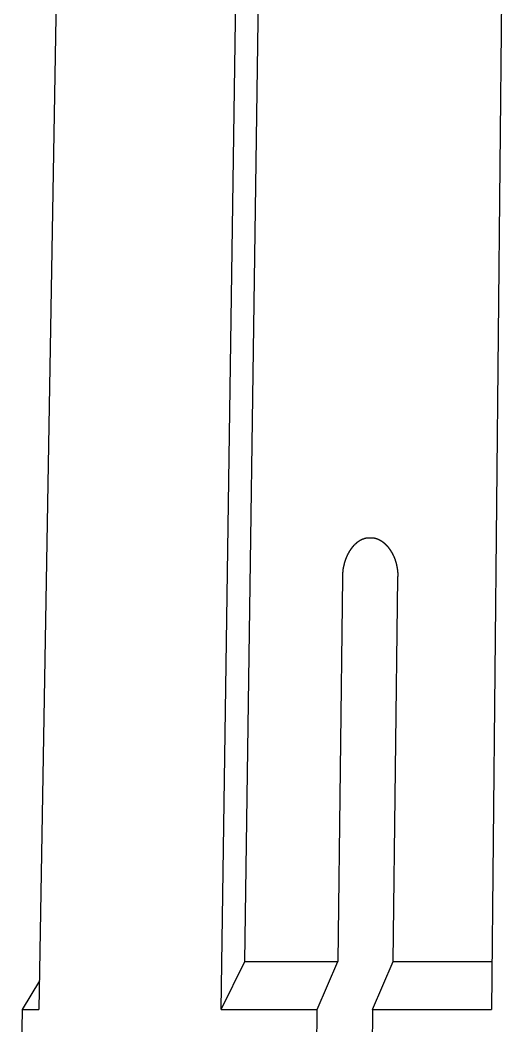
# Model space of a CAD drawing. Extents: x 257 to 467, y 148 to 350.
# Drawn here: x 421.96 to 428.24, y 236.65 to 249.5 of the extents above; entities that cross this region are included whole.
import ezdxf

# ---------------------------------------------------------------- set-up
doc = ezdxf.new("R2010")
doc.units = 0
doc.layers.get('0').update_dxf_attribs({"linetype": 'CONTINUOUS'})

msp = doc.modelspace()

# ---------------------------------------------------------------- linework, layer by layer
at = {"color": 7, "linetype": 'CONTINUOUS'}
for p, q in [((424.827, 237.47), (425.226, 265.377)), ((422.642, 262.865), (422.195, 236.855)), ((424.525, 236.855), (424.897, 262.865)), ((428.239, 262.865), (427.979, 236.855)), ((426.076, 242.377), (426.015, 237.47)), ((426.722, 237.47), (426.783, 242.377)), ((424.525, 236.855), (424.827, 237.47)), ((424.827, 237.47), (426.015, 237.47)), ((425.753, 236.855), (426.015, 237.47)), ((426.46, 236.855), (426.722, 237.47)), ((426.722, 237.47), (427.985, 237.47)), ((422.201, 237.221), (421.981, 236.855)), ((421.981, 236.855), (421.955, 235.386)), ((421.981, 236.855), (422.195, 236.855)), ((424.525, 236.855), (425.753, 236.855)), ((425.735, 235.386), (425.753, 236.855)), ((426.46, 236.855), (426.442, 235.386)), ((426.46, 236.855), (427.979, 236.855))]:
    msp.add_line(p, q, dxfattribs=at)
at = {"color": 7}
for points in [[(426.429, 242.877, 0), (426.428, 242.877, 0), (426.427, 242.877, 0), (426.427, 242.877, 0), (426.426, 242.877, 0), (426.425, 242.878, 0), (426.425, 242.878, 0), (426.424, 242.878, 0), (426.423, 242.878, 0), (426.423, 242.878, 0), (426.422, 242.878, 0), (426.421, 242.878, 0), (426.421, 242.878, 0), (426.42, 242.878, 0), (426.419, 242.878, 0), (426.419, 242.878, 0), (426.418, 242.878, 0), (426.417, 242.878, 0), (426.416, 242.878, 0), (426.416, 242.878, 0), (426.415, 242.878, 0), (426.414, 242.878, 0), (426.414, 242.878, 0), (426.413, 242.878, 0), (426.412, 242.878, 0), (426.412, 242.878, 0), (426.411, 242.878, 0), (426.41, 242.878, 0), (426.41, 242.879, 0), (426.409, 242.879, 0), (426.408, 242.879, 0), (426.408, 242.879, 0), (426.407, 242.879, 0), (426.406, 242.879, 0), (426.405, 242.879, 0), (426.405, 242.879, 0), (426.404, 242.879, 0), (426.403, 242.879, 0), (426.403, 242.879, 0), (426.402, 242.878, 0), (426.401, 242.878, 0), (426.401, 242.878, 0), (426.4, 242.878, 0), (426.399, 242.878, 0), (426.399, 242.878, 0), (426.398, 242.878, 0), (426.397, 242.878, 0), (426.397, 242.878, 0), (426.396, 242.878, 0), (426.395, 242.878, 0), (426.395, 242.878, 0), (426.394, 242.878, 0), (426.393, 242.878, 0), (426.392, 242.878, 0), (426.392, 242.878, 0), (426.391, 242.878, 0), (426.39, 242.878, 0), (426.39, 242.878, 0), (426.389, 242.878, 0), (426.388, 242.878, 0), (426.388, 242.878, 0), (426.387, 242.877, 0), (426.386, 242.877, 0), (426.386, 242.877, 0), (426.385, 242.877, 0), (426.384, 242.877, 0), (426.384, 242.877, 0), (426.383, 242.877, 0), (426.382, 242.877, 0), (426.382, 242.877, 0), (426.381, 242.877, 0), (426.38, 242.877, 0), (426.38, 242.876, 0), (426.379, 242.876, 0), (426.378, 242.876, 0), (426.377, 242.876, 0), (426.377, 242.876, 0), (426.376, 242.876, 0), (426.375, 242.876, 0), (426.375, 242.876, 0), (426.374, 242.875, 0), (426.373, 242.875, 0), (426.373, 242.875, 0), (426.372, 242.875, 0), (426.371, 242.875, 0), (426.371, 242.875, 0), (426.37, 242.875, 0), (426.369, 242.875, 0), (426.369, 242.874, 0), (426.368, 242.874, 0), (426.367, 242.874, 0), (426.367, 242.874, 0), (426.366, 242.874, 0), (426.365, 242.874, 0), (426.365, 242.873, 0), (426.364, 242.873, 0), (426.363, 242.873, 0), (426.363, 242.873, 0), (426.362, 242.873, 0), (426.361, 242.873, 0), (426.361, 242.872, 0), (426.36, 242.872, 0), (426.359, 242.872, 0), (426.359, 242.872, 0), (426.358, 242.872, 0), (426.357, 242.871, 0), (426.357, 242.871, 0), (426.356, 242.871, 0), (426.355, 242.871, 0), (426.355, 242.871, 0), (426.354, 242.87, 0), (426.354, 242.87, 0), (426.353, 242.87, 0), (426.352, 242.87, 0), (426.352, 242.87, 0), (426.351, 242.869, 0), (426.35, 242.869, 0), (426.35, 242.869, 0), (426.349, 242.869, 0), (426.348, 242.869, 0), (426.348, 242.868, 0), (426.347, 242.868, 0), (426.346, 242.868, 0), (426.346, 242.868, 0), (426.345, 242.867, 0), (426.344, 242.867, 0), (426.344, 242.867, 0), (426.343, 242.867, 0), (426.342, 242.867, 0), (426.342, 242.866, 0), (426.341, 242.866, 0), (426.341, 242.866, 0), (426.34, 242.866, 0), (426.339, 242.865, 0), (426.339, 242.865, 0), (426.338, 242.865, 0), (426.337, 242.865, 0), (426.337, 242.864, 0), (426.336, 242.864, 0), (426.335, 242.864, 0), (426.335, 242.864, 0), (426.334, 242.863, 0), (426.333, 242.863, 0), (426.333, 242.863, 0), (426.332, 242.863, 0), (426.332, 242.862, 0), (426.331, 242.862, 0), (426.33, 242.862, 0), (426.33, 242.862, 0), (426.329, 242.861, 0), (426.328, 242.861, 0), (426.328, 242.861, 0), (426.327, 242.861, 0), (426.327, 242.86, 0), (426.326, 242.86, 0), (426.325, 242.86, 0), (426.325, 242.859, 0), (426.324, 242.859, 0), (426.323, 242.859, 0), (426.323, 242.859, 0), (426.322, 242.858, 0), (426.322, 242.858, 0), (426.321, 242.858, 0), (426.32, 242.857, 0), (426.32, 242.857, 0), (426.319, 242.857, 0), (426.318, 242.857, 0), (426.318, 242.856, 0), (426.317, 242.856, 0), (426.317, 242.856, 0), (426.316, 242.855, 0), (426.315, 242.855, 0), (426.315, 242.855, 0), (426.314, 242.855, 0), (426.313, 242.854, 0), (426.313, 242.854, 0), (426.312, 242.854, 0), (426.312, 242.853, 0), (426.311, 242.853, 0), (426.31, 242.853, 0), (426.31, 242.852, 0), (426.309, 242.852, 0), (426.309, 242.852, 0), (426.308, 242.852, 0), (426.307, 242.851, 0), (426.307, 242.851, 0), (426.306, 242.851, 0), (426.305, 242.85, 0), (426.305, 242.85, 0), (426.304, 242.85, 0), (426.304, 242.849, 0), (426.303, 242.849, 0), (426.302, 242.849, 0), (426.302, 242.848, 0), (426.301, 242.848, 0), (426.301, 242.848, 0), (426.3, 242.847, 0), (426.299, 242.847, 0), (426.299, 242.847, 0), (426.298, 242.846, 0), (426.298, 242.846, 0), (426.297, 242.846, 0), (426.296, 242.845, 0), (426.296, 242.845, 0), (426.295, 242.845, 0), (426.295, 242.844, 0), (426.294, 242.844, 0), (426.293, 242.844, 0), (426.293, 242.843, 0), (426.292, 242.843, 0), (426.292, 242.843, 0), (426.291, 242.842, 0), (426.291, 242.842, 0), (426.29, 242.842, 0), (426.289, 242.841, 0), (426.289, 242.841, 0), (426.288, 242.84, 0), (426.288, 242.84, 0), (426.287, 242.84, 0), (426.286, 242.839, 0), (426.286, 242.839, 0), (426.285, 242.839, 0), (426.285, 242.838, 0), (426.284, 242.838, 0), (426.284, 242.838, 0), (426.283, 242.837, 0), (426.282, 242.837, 0), (426.282, 242.836, 0), (426.281, 242.836, 0), (426.281, 242.836, 0), (426.28, 242.835, 0), (426.28, 242.835, 0), (426.279, 242.835, 0), (426.278, 242.834, 0), (426.278, 242.834, 0), (426.277, 242.833, 0), (426.277, 242.833, 0), (426.276, 242.833, 0), (426.276, 242.832, 0), (426.275, 242.832, 0), (426.274, 242.832, 0), (426.274, 242.831, 0), (426.273, 242.831, 0), (426.273, 242.83, 0), (426.272, 242.83, 0), (426.272, 242.83, 0), (426.271, 242.829, 0), (426.27, 242.829, 0), (426.27, 242.828, 0), (426.269, 242.828, 0), (426.269, 242.828, 0), (426.268, 242.827, 0), (426.268, 242.827, 0), (426.267, 242.826, 0), (426.267, 242.826, 0), (426.266, 242.826, 0), (426.265, 242.825, 0), (426.265, 242.825, 0), (426.264, 242.824, 0), (426.264, 242.824, 0), (426.263, 242.824, 0), (426.263, 242.823, 0), (426.262, 242.823, 0), (426.262, 242.822, 0), (426.261, 242.822, 0), (426.261, 242.821, 0), (426.26, 242.821, 0), (426.259, 242.821, 0), (426.259, 242.82, 0), (426.258, 242.82, 0), (426.258, 242.819, 0), (426.257, 242.819, 0), (426.257, 242.818, 0), (426.256, 242.818, 0), (426.256, 242.818, 0), (426.255, 242.817, 0), (426.255, 242.817, 0), (426.254, 242.816, 0), (426.254, 242.816, 0), (426.253, 242.815, 0), (426.252, 242.815, 0), (426.252, 242.815, 0), (426.251, 242.814, 0), (426.251, 242.814, 0), (426.25, 242.813, 0), (426.25, 242.813, 0), (426.249, 242.812, 0), (426.249, 242.812, 0), (426.248, 242.812, 0), (426.248, 242.811, 0), (426.247, 242.811, 0), (426.247, 242.81, 0), (426.246, 242.81, 0), (426.246, 242.809, 0), (426.245, 242.809, 0), (426.245, 242.808, 0), (426.244, 242.808, 0), (426.244, 242.807, 0), (426.243, 242.807, 0), (426.243, 242.807, 0), (426.242, 242.806, 0), (426.242, 242.806, 0), (426.241, 242.805, 0), (426.241, 242.805, 0), (426.24, 242.804, 0), (426.24, 242.804, 0), (426.239, 242.803, 0), (426.238, 242.803, 0), (426.238, 242.802, 0), (426.237, 242.802, 0), (426.237, 242.802, 0), (426.236, 242.801, 0), (426.236, 242.801, 0), (426.235, 242.8, 0), (426.235, 242.8, 0), (426.234, 242.799, 0), (426.234, 242.799, 0), (426.233, 242.798, 0), (426.233, 242.798, 0), (426.233, 242.797, 0), (426.232, 242.797, 0), (426.232, 242.796, 0), (426.231, 242.796, 0), (426.231, 242.795, 0), (426.23, 242.795, 0), (426.23, 242.794, 0), (426.229, 242.794, 0), (426.229, 242.793, 0), (426.228, 242.793, 0), (426.228, 242.792, 0), (426.227, 242.792, 0), (426.227, 242.791, 0), (426.226, 242.791, 0), (426.226, 242.79, 0), (426.225, 242.79, 0), (426.225, 242.79, 0), (426.224, 242.789, 0), (426.224, 242.789, 0), (426.223, 242.788, 0), (426.223, 242.788, 0), (426.222, 242.787, 0), (426.222, 242.787, 0), (426.221, 242.786, 0), (426.221, 242.786, 0), (426.22, 242.785, 0), (426.22, 242.785, 0), (426.22, 242.784, 0), (426.219, 242.784, 0), (426.219, 242.783, 0), (426.218, 242.783, 0), (426.218, 242.782, 0), (426.217, 242.782, 0), (426.217, 242.781, 0), (426.216, 242.781, 0), (426.216, 242.78, 0), (426.215, 242.78, 0), (426.215, 242.779, 0), (426.214, 242.779, 0), (426.214, 242.778, 0), (426.213, 242.778, 0), (426.213, 242.777, 0), (426.213, 242.776, 0), (426.212, 242.776, 0), (426.212, 242.775, 0), (426.211, 242.775, 0), (426.211, 242.774, 0), (426.21, 242.774, 0), (426.21, 242.773, 0), (426.209, 242.773, 0), (426.209, 242.772, 0), (426.208, 242.772, 0), (426.208, 242.771, 0), (426.208, 242.771, 0), (426.207, 242.77, 0), (426.207, 242.77, 0), (426.206, 242.769, 0), (426.206, 242.769, 0), (426.205, 242.768, 0), (426.205, 242.768, 0), (426.204, 242.767, 0), (426.204, 242.767, 0), (426.204, 242.766, 0), (426.203, 242.766, 0), (426.203, 242.765, 0), (426.202, 242.765, 0), (426.202, 242.764, 0), (426.201, 242.764, 0), (426.201, 242.763, 0), (426.201, 242.762, 0), (426.2, 242.762, 0), (426.2, 242.761, 0), (426.199, 242.761, 0), (426.199, 242.76, 0), (426.198, 242.76, 0), (426.198, 242.759, 0), (426.197, 242.759, 0), (426.197, 242.758, 0), (426.197, 242.758, 0), (426.196, 242.757, 0), (426.196, 242.757, 0), (426.195, 242.756, 0), (426.195, 242.756, 0), (426.194, 242.755, 0), (426.194, 242.754, 0), (426.194, 242.754, 0), (426.193, 242.753, 0), (426.193, 242.753, 0), (426.192, 242.752, 0), (426.192, 242.752, 0), (426.192, 242.751, 0), (426.191, 242.751, 0), (426.191, 242.75, 0), (426.19, 242.75, 0), (426.19, 242.749, 0), (426.189, 242.748, 0), (426.189, 242.748, 0), (426.189, 242.747, 0), (426.188, 242.747, 0), (426.188, 242.746, 0), (426.187, 242.746, 0), (426.187, 242.745, 0), (426.187, 242.745, 0), (426.186, 242.744, 0), (426.186, 242.744, 0), (426.185, 242.743, 0), (426.185, 242.742, 0), (426.185, 242.742, 0), (426.184, 242.741, 0), (426.184, 242.741, 0), (426.183, 242.74, 0), (426.183, 242.74, 0), (426.183, 242.739, 0), (426.182, 242.739, 0), (426.182, 242.738, 0), (426.181, 242.737, 0), (426.181, 242.737, 0), (426.181, 242.736, 0), (426.18, 242.736, 0), (426.18, 242.735, 0), (426.179, 242.735, 0), (426.179, 242.734, 0), (426.179, 242.734, 0), (426.178, 242.733, 0), (426.178, 242.732, 0), (426.177, 242.732, 0), (426.177, 242.731, 0), (426.177, 242.731, 0), (426.176, 242.73, 0), (426.176, 242.73, 0), (426.175, 242.729, 0), (426.175, 242.728, 0), (426.175, 242.728, 0), (426.174, 242.727, 0), (426.174, 242.727, 0), (426.173, 242.726, 0), (426.173, 242.726, 0), (426.173, 242.725, 0), (426.172, 242.724, 0), (426.172, 242.724, 0), (426.172, 242.723, 0), (426.171, 242.723, 0), (426.171, 242.722, 0), (426.17, 242.722, 0), (426.17, 242.721, 0), (426.17, 242.72, 0), (426.169, 242.72, 0), (426.169, 242.719, 0), (426.169, 242.719, 0), (426.168, 242.718, 0), (426.168, 242.718, 0), (426.167, 242.717, 0), (426.167, 242.716, 0), (426.167, 242.716, 0), (426.166, 242.715, 0), (426.166, 242.715, 0), (426.166, 242.714, 0), (426.165, 242.714, 0), (426.165, 242.713, 0), (426.164, 242.712, 0), (426.164, 242.712, 0), (426.164, 242.711, 0), (426.163, 242.711, 0), (426.163, 242.71, 0), (426.163, 242.71, 0), (426.162, 242.709, 0), (426.162, 242.708, 0), (426.162, 242.708, 0), (426.161, 242.707, 0), (426.161, 242.707, 0), (426.161, 242.706, 0), (426.16, 242.705, 0), (426.16, 242.705, 0), (426.159, 242.704, 0), (426.159, 242.704, 0), (426.159, 242.703, 0), (426.158, 242.702, 0), (426.158, 242.702, 0), (426.158, 242.701, 0), (426.157, 242.701, 0), (426.157, 242.7, 0), (426.157, 242.7, 0), (426.156, 242.699, 0), (426.156, 242.698, 0), (426.156, 242.698, 0), (426.155, 242.697, 0), (426.155, 242.697, 0), (426.155, 242.696, 0), (426.154, 242.695, 0), (426.154, 242.695, 0), (426.154, 242.694, 0), (426.153, 242.694, 0), (426.153, 242.693, 0), (426.153, 242.692, 0), (426.152, 242.692, 0), (426.152, 242.691, 0), (426.151, 242.691, 0), (426.151, 242.69, 0), (426.151, 242.689, 0), (426.15, 242.689, 0), (426.15, 242.688, 0), (426.15, 242.688, 0), (426.149, 242.687, 0), (426.149, 242.686, 0), (426.149, 242.686, 0), (426.148, 242.685, 0), (426.148, 242.685, 0), (426.148, 242.684, 0), (426.147, 242.683, 0), (426.147, 242.683, 0), (426.147, 242.682, 0), (426.147, 242.682, 0), (426.146, 242.681, 0), (426.146, 242.68, 0), (426.146, 242.68, 0), (426.145, 242.679, 0), (426.145, 242.679, 0), (426.145, 242.678, 0), (426.144, 242.677, 0), (426.144, 242.677, 0), (426.144, 242.676, 0), (426.143, 242.676, 0), (426.143, 242.675, 0), (426.143, 242.674, 0), (426.142, 242.674, 0), (426.142, 242.673, 0), (426.142, 242.673, 0), (426.141, 242.672, 0), (426.141, 242.671, 0), (426.141, 242.671, 0), (426.14, 242.67, 0), (426.14, 242.669, 0), (426.14, 242.669, 0), (426.14, 242.668, 0), (426.139, 242.668, 0), (426.139, 242.667, 0), (426.139, 242.666, 0), (426.138, 242.666, 0), (426.138, 242.665, 0), (426.138, 242.665, 0), (426.137, 242.664, 0), (426.137, 242.663, 0), (426.137, 242.663, 0), (426.136, 242.662, 0), (426.136, 242.662, 0), (426.136, 242.661, 0), (426.136, 242.66, 0), (426.135, 242.66, 0), (426.135, 242.659, 0), (426.135, 242.658, 0), (426.134, 242.658, 0), (426.134, 242.657, 0), (426.134, 242.657, 0), (426.134, 242.656, 0), (426.133, 242.655, 0), (426.133, 242.655, 0), (426.133, 242.654, 0), (426.132, 242.653, 0), (426.132, 242.653, 0), (426.132, 242.652, 0), (426.131, 242.652, 0), (426.131, 242.651, 0), (426.131, 242.65, 0), (426.131, 242.65, 0), (426.13, 242.649, 0), (426.13, 242.649, 0), (426.13, 242.648, 0), (426.129, 242.647, 0), (426.129, 242.647, 0), (426.129, 242.646, 0), (426.129, 242.645, 0), (426.128, 242.645, 0), (426.128, 242.644, 0), (426.128, 242.644, 0), (426.128, 242.643, 0), (426.127, 242.642, 0), (426.127, 242.642, 0), (426.127, 242.641, 0), (426.126, 242.64, 0), (426.126, 242.64, 0), (426.126, 242.639, 0), (426.126, 242.638, 0), (426.125, 242.638, 0), (426.125, 242.637, 0), (426.125, 242.637, 0), (426.125, 242.636, 0), (426.124, 242.635, 0), (426.124, 242.635, 0), (426.124, 242.634, 0), (426.123, 242.633, 0), (426.123, 242.633, 0), (426.123, 242.632, 0), (426.123, 242.632, 0), (426.122, 242.631, 0), (426.122, 242.63, 0), (426.122, 242.63, 0), (426.122, 242.629, 0), (426.121, 242.628, 0), (426.121, 242.628, 0), (426.121, 242.627, 0), (426.121, 242.626, 0), (426.12, 242.626, 0), (426.12, 242.625, 0), (426.12, 242.625, 0), (426.12, 242.624, 0), (426.119, 242.623, 0), (426.119, 242.623, 0), (426.119, 242.622, 0), (426.119, 242.621, 0), (426.118, 242.621, 0), (426.118, 242.62, 0), (426.118, 242.619, 0), (426.118, 242.619, 0), (426.117, 242.618, 0), (426.117, 242.618, 0), (426.117, 242.617, 0), (426.117, 242.616, 0), (426.116, 242.616, 0), (426.116, 242.615, 0), (426.116, 242.614, 0), (426.116, 242.614, 0), (426.115, 242.613, 0), (426.115, 242.612, 0), (426.115, 242.612, 0), (426.115, 242.611, 0), (426.114, 242.61, 0), (426.114, 242.61, 0), (426.114, 242.609, 0), (426.114, 242.609, 0), (426.113, 242.608, 0), (426.113, 242.607, 0), (426.113, 242.607, 0), (426.113, 242.606, 0), (426.112, 242.605, 0), (426.112, 242.605, 0), (426.112, 242.604, 0), (426.112, 242.603, 0), (426.112, 242.603, 0), (426.111, 242.602, 0), (426.111, 242.601, 0), (426.111, 242.601, 0), (426.111, 242.6, 0), (426.11, 242.6, 0), (426.11, 242.599, 0), (426.11, 242.598, 0), (426.11, 242.598, 0), (426.11, 242.597, 0), (426.109, 242.596, 0), (426.109, 242.596, 0), (426.109, 242.595, 0), (426.109, 242.594, 0), (426.108, 242.594, 0), (426.108, 242.593, 0), (426.108, 242.592, 0), (426.108, 242.592, 0), (426.108, 242.591, 0), (426.107, 242.59, 0), (426.107, 242.59, 0), (426.107, 242.589, 0), (426.107, 242.588, 0), (426.106, 242.588, 0), (426.106, 242.587, 0), (426.106, 242.587, 0), (426.106, 242.586, 0), (426.106, 242.585, 0), (426.105, 242.585, 0), (426.105, 242.584, 0), (426.105, 242.583, 0), (426.105, 242.583, 0), (426.105, 242.582, 0), (426.104, 242.581, 0), (426.104, 242.581, 0), (426.104, 242.58, 0), (426.104, 242.579, 0), (426.104, 242.579, 0), (426.103, 242.578, 0), (426.103, 242.577, 0), (426.103, 242.577, 0), (426.103, 242.576, 0), (426.103, 242.575, 0), (426.102, 242.575, 0), (426.102, 242.574, 0), (426.102, 242.573, 0), (426.102, 242.573, 0), (426.102, 242.572, 0), (426.101, 242.571, 0), (426.101, 242.571, 0), (426.101, 242.57, 0), (426.101, 242.569, 0), (426.101, 242.569, 0), (426.1, 242.568, 0), (426.1, 242.568, 0), (426.1, 242.567, 0), (426.1, 242.566, 0), (426.1, 242.566, 0), (426.099, 242.565, 0), (426.099, 242.564, 0), (426.099, 242.564, 0), (426.099, 242.563, 0), (426.099, 242.562, 0), (426.099, 242.562, 0), (426.098, 242.561, 0), (426.098, 242.56, 0), (426.098, 242.56, 0), (426.098, 242.559, 0), (426.098, 242.558, 0), (426.097, 242.558, 0), (426.097, 242.557, 0), (426.097, 242.556, 0), (426.097, 242.556, 0), (426.097, 242.555, 0), (426.097, 242.554, 0), (426.096, 242.554, 0), (426.096, 242.553, 0), (426.096, 242.552, 0), (426.096, 242.552, 0), (426.096, 242.551, 0), (426.096, 242.55, 0), (426.095, 242.55, 0), (426.095, 242.549, 0), (426.095, 242.548, 0), (426.095, 242.548, 0), (426.095, 242.547, 0), (426.094, 242.546, 0), (426.094, 242.546, 0), (426.094, 242.545, 0), (426.094, 242.544, 0), (426.094, 242.544, 0), (426.094, 242.543, 0), (426.093, 242.542, 0), (426.093, 242.542, 0), (426.093, 242.541, 0), (426.093, 242.54, 0), (426.093, 242.54, 0), (426.093, 242.539, 0), (426.093, 242.538, 0), (426.092, 242.538, 0), (426.092, 242.537, 0), (426.092, 242.536, 0), (426.092, 242.536, 0), (426.092, 242.535, 0), (426.092, 242.534, 0), (426.091, 242.534, 0), (426.091, 242.533, 0), (426.091, 242.532, 0), (426.091, 242.532, 0), (426.091, 242.531, 0), (426.091, 242.53, 0), (426.09, 242.53, 0), (426.09, 242.529, 0), (426.09, 242.528, 0), (426.09, 242.528, 0), (426.09, 242.527, 0), (426.09, 242.526, 0), (426.09, 242.526, 0), (426.089, 242.525, 0), (426.089, 242.524, 0), (426.089, 242.524, 0), (426.089, 242.523, 0), (426.089, 242.522, 0), (426.089, 242.522, 0), (426.089, 242.521, 0), (426.088, 242.52, 0), (426.088, 242.52, 0), (426.088, 242.519, 0), (426.088, 242.518, 0), (426.088, 242.518, 0), (426.088, 242.517, 0), (426.088, 242.516, 0), (426.087, 242.516, 0), (426.087, 242.515, 0), (426.087, 242.514, 0), (426.087, 242.514, 0), (426.087, 242.513, 0), (426.087, 242.512, 0), (426.087, 242.512, 0), (426.086, 242.511, 0), (426.086, 242.51, 0), (426.086, 242.51, 0), (426.086, 242.509, 0), (426.086, 242.508, 0), (426.086, 242.508, 0), (426.086, 242.507, 0), (426.086, 242.506, 0), (426.085, 242.506, 0), (426.085, 242.505, 0), (426.085, 242.504, 0), (426.085, 242.504, 0), (426.085, 242.503, 0), (426.085, 242.502, 0), (426.085, 242.502, 0), (426.085, 242.501, 0), (426.084, 242.5, 0), (426.084, 242.499, 0), (426.084, 242.499, 0), (426.084, 242.498, 0), (426.084, 242.497, 0), (426.084, 242.497, 0), (426.084, 242.496, 0), (426.084, 242.495, 0), (426.083, 242.495, 0), (426.083, 242.494, 0), (426.083, 242.493, 0), (426.083, 242.493, 0), (426.083, 242.492, 0), (426.083, 242.491, 0), (426.083, 242.491, 0), (426.083, 242.49, 0), (426.082, 242.489, 0), (426.082, 242.489, 0), (426.082, 242.488, 0), (426.082, 242.487, 0), (426.082, 242.487, 0), (426.082, 242.486, 0), (426.082, 242.485, 0), (426.082, 242.485, 0), (426.082, 242.484, 0), (426.081, 242.483, 0), (426.081, 242.483, 0), (426.081, 242.482, 0), (426.081, 242.481, 0), (426.081, 242.481, 0), (426.081, 242.48, 0), (426.081, 242.479, 0), (426.081, 242.479, 0), (426.081, 242.478, 0), (426.081, 242.477, 0), (426.08, 242.476, 0), (426.08, 242.476, 0), (426.08, 242.475, 0), (426.08, 242.474, 0), (426.08, 242.474, 0), (426.08, 242.473, 0), (426.08, 242.472, 0), (426.08, 242.472, 0), (426.08, 242.471, 0), (426.08, 242.47, 0), (426.079, 242.47, 0), (426.079, 242.469, 0), (426.079, 242.468, 0), (426.079, 242.468, 0), (426.079, 242.467, 0), (426.079, 242.466, 0), (426.079, 242.466, 0), (426.079, 242.465, 0), (426.079, 242.464, 0), (426.079, 242.464, 0), (426.079, 242.463, 0), (426.079, 242.462, 0), (426.078, 242.462, 0), (426.078, 242.461, 0), (426.078, 242.46, 0), (426.078, 242.459, 0), (426.078, 242.459, 0), (426.078, 242.458, 0), (426.078, 242.457, 0), (426.078, 242.457, 0), (426.078, 242.456, 0), (426.078, 242.455, 0), (426.078, 242.455, 0), (426.078, 242.454, 0), (426.078, 242.453, 0), (426.077, 242.453, 0), (426.077, 242.452, 0), (426.077, 242.451, 0), (426.077, 242.451, 0), (426.077, 242.45, 0), (426.077, 242.449, 0), (426.077, 242.449, 0), (426.077, 242.448, 0), (426.077, 242.447, 0), (426.077, 242.447, 0), (426.077, 242.446, 0), (426.077, 242.445, 0), (426.077, 242.444, 0), (426.077, 242.444, 0), (426.077, 242.443, 0), (426.077, 242.442, 0), (426.076, 242.442, 0), (426.076, 242.441, 0), (426.076, 242.44, 0), (426.076, 242.44, 0), (426.076, 242.439, 0), (426.076, 242.438, 0), (426.076, 242.438, 0), (426.076, 242.437, 0), (426.076, 242.436, 0), (426.076, 242.436, 0), (426.076, 242.435, 0), (426.076, 242.434, 0), (426.076, 242.434, 0), (426.076, 242.433, 0), (426.076, 242.432, 0), (426.076, 242.432, 0), (426.076, 242.431, 0), (426.076, 242.43, 0), (426.076, 242.429, 0), (426.076, 242.429, 0), (426.076, 242.428, 0), (426.076, 242.427, 0), (426.075, 242.427, 0), (426.075, 242.426, 0), (426.075, 242.425, 0), (426.075, 242.425, 0), (426.075, 242.424, 0), (426.075, 242.423, 0), (426.075, 242.423, 0), (426.075, 242.422, 0), (426.075, 242.421, 0), (426.075, 242.421, 0), (426.075, 242.42, 0), (426.075, 242.419, 0), (426.075, 242.418, 0), (426.075, 242.418, 0), (426.075, 242.417, 0), (426.075, 242.416, 0), (426.075, 242.416, 0), (426.075, 242.415, 0), (426.075, 242.414, 0), (426.075, 242.414, 0), (426.075, 242.413, 0), (426.075, 242.412, 0), (426.075, 242.412, 0), (426.075, 242.411, 0), (426.075, 242.41, 0), (426.075, 242.41, 0), (426.075, 242.409, 0), (426.075, 242.408, 0), (426.075, 242.408, 0), (426.075, 242.407, 0), (426.075, 242.406, 0), (426.075, 242.405, 0), (426.075, 242.405, 0), (426.075, 242.404, 0), (426.075, 242.403, 0), (426.075, 242.403, 0), (426.075, 242.402, 0), (426.075, 242.401, 0), (426.075, 242.401, 0), (426.075, 242.4, 0), (426.075, 242.399, 0), (426.075, 242.399, 0), (426.075, 242.398, 0), (426.075, 242.397, 0), (426.075, 242.397, 0), (426.075, 242.396, 0), (426.075, 242.395, 0), (426.075, 242.395, 0), (426.075, 242.394, 0), (426.075, 242.393, 0), (426.075, 242.392, 0), (426.075, 242.392, 0), (426.075, 242.391, 0), (426.075, 242.39, 0), (426.075, 242.39, 0), (426.075, 242.389, 0), (426.075, 242.388, 0), (426.075, 242.388, 0), (426.075, 242.387, 0), (426.075, 242.386, 0), (426.075, 242.386, 0), (426.075, 242.385, 0), (426.075, 242.384, 0), (426.075, 242.384, 0), (426.075, 242.383, 0), (426.075, 242.382, 0), (426.075, 242.381, 0), (426.075, 242.381, 0), (426.075, 242.38, 0), (426.075, 242.379, 0), (426.075, 242.379, 0), (426.075, 242.378, 0), (426.076, 242.377, 0)], [(426.783, 242.377, 0), (426.783, 242.378, 0), (426.783, 242.379, 0), (426.783, 242.379, 0), (426.783, 242.38, 0), (426.783, 242.381, 0), (426.783, 242.381, 0), (426.783, 242.382, 0), (426.783, 242.383, 0), (426.783, 242.383, 0), (426.783, 242.384, 0), (426.783, 242.385, 0), (426.783, 242.385, 0), (426.783, 242.386, 0), (426.783, 242.387, 0), (426.783, 242.387, 0), (426.783, 242.388, 0), (426.783, 242.389, 0), (426.783, 242.39, 0), (426.783, 242.39, 0), (426.784, 242.391, 0), (426.784, 242.392, 0), (426.784, 242.392, 0), (426.784, 242.393, 0), (426.784, 242.394, 0), (426.784, 242.394, 0), (426.784, 242.395, 0), (426.784, 242.396, 0), (426.784, 242.396, 0), (426.784, 242.397, 0), (426.784, 242.398, 0), (426.784, 242.398, 0), (426.784, 242.399, 0), (426.784, 242.4, 0), (426.784, 242.401, 0), (426.784, 242.401, 0), (426.784, 242.402, 0), (426.784, 242.403, 0), (426.784, 242.403, 0), (426.784, 242.404, 0), (426.784, 242.405, 0), (426.784, 242.405, 0), (426.784, 242.406, 0), (426.784, 242.407, 0), (426.784, 242.407, 0), (426.784, 242.408, 0), (426.784, 242.409, 0), (426.784, 242.409, 0), (426.784, 242.41, 0), (426.784, 242.411, 0), (426.784, 242.412, 0), (426.784, 242.412, 0), (426.784, 242.413, 0), (426.784, 242.414, 0), (426.784, 242.414, 0), (426.784, 242.415, 0), (426.784, 242.416, 0), (426.784, 242.416, 0), (426.784, 242.417, 0), (426.784, 242.418, 0), (426.784, 242.418, 0), (426.784, 242.419, 0), (426.784, 242.42, 0), (426.784, 242.42, 0), (426.784, 242.421, 0), (426.784, 242.422, 0), (426.784, 242.423, 0), (426.784, 242.423, 0), (426.784, 242.424, 0), (426.784, 242.425, 0), (426.784, 242.425, 0), (426.784, 242.426, 0), (426.784, 242.427, 0), (426.784, 242.427, 0), (426.784, 242.428, 0), (426.784, 242.429, 0), (426.784, 242.429, 0), (426.784, 242.43, 0), (426.784, 242.431, 0), (426.784, 242.431, 0), (426.784, 242.432, 0), (426.784, 242.433, 0), (426.784, 242.434, 0), (426.784, 242.434, 0), (426.784, 242.435, 0), (426.784, 242.436, 0), (426.784, 242.436, 0), (426.784, 242.437, 0), (426.784, 242.438, 0), (426.783, 242.438, 0), (426.783, 242.439, 0), (426.783, 242.44, 0), (426.783, 242.44, 0), (426.783, 242.441, 0), (426.783, 242.442, 0), (426.783, 242.442, 0), (426.783, 242.443, 0), (426.783, 242.444, 0), (426.783, 242.445, 0), (426.783, 242.445, 0), (426.783, 242.446, 0), (426.783, 242.447, 0), (426.783, 242.447, 0), (426.783, 242.448, 0), (426.783, 242.449, 0), (426.783, 242.449, 0), (426.783, 242.45, 0), (426.783, 242.451, 0), (426.783, 242.451, 0), (426.783, 242.452, 0), (426.782, 242.453, 0), (426.782, 242.453, 0), (426.782, 242.454, 0), (426.782, 242.455, 0), (426.782, 242.456, 0), (426.782, 242.456, 0), (426.782, 242.457, 0), (426.782, 242.458, 0), (426.782, 242.458, 0), (426.782, 242.459, 0), (426.782, 242.46, 0), (426.782, 242.46, 0), (426.782, 242.461, 0), (426.782, 242.462, 0), (426.782, 242.462, 0), (426.781, 242.463, 0), (426.781, 242.464, 0), (426.781, 242.464, 0), (426.781, 242.465, 0), (426.781, 242.466, 0), (426.781, 242.466, 0), (426.781, 242.467, 0), (426.781, 242.468, 0), (426.781, 242.469, 0), (426.781, 242.469, 0), (426.781, 242.47, 0), (426.781, 242.471, 0), (426.781, 242.471, 0), (426.78, 242.472, 0), (426.78, 242.473, 0), (426.78, 242.473, 0), (426.78, 242.474, 0), (426.78, 242.475, 0), (426.78, 242.475, 0), (426.78, 242.476, 0), (426.78, 242.477, 0), (426.78, 242.477, 0), (426.78, 242.478, 0), (426.78, 242.479, 0), (426.779, 242.479, 0), (426.779, 242.48, 0), (426.779, 242.481, 0), (426.779, 242.481, 0), (426.779, 242.482, 0), (426.779, 242.483, 0), (426.779, 242.484, 0), (426.779, 242.484, 0), (426.779, 242.485, 0), (426.779, 242.486, 0), (426.778, 242.486, 0), (426.778, 242.487, 0), (426.778, 242.488, 0), (426.778, 242.488, 0), (426.778, 242.489, 0), (426.778, 242.49, 0), (426.778, 242.49, 0), (426.778, 242.491, 0), (426.778, 242.492, 0), (426.778, 242.492, 0), (426.777, 242.493, 0), (426.777, 242.494, 0), (426.777, 242.494, 0), (426.777, 242.495, 0), (426.777, 242.496, 0), (426.777, 242.496, 0), (426.777, 242.497, 0), (426.777, 242.498, 0), (426.777, 242.498, 0), (426.776, 242.499, 0), (426.776, 242.5, 0), (426.776, 242.501, 0), (426.776, 242.501, 0), (426.776, 242.502, 0), (426.776, 242.503, 0), (426.776, 242.503, 0), (426.776, 242.504, 0), (426.775, 242.505, 0), (426.775, 242.505, 0), (426.775, 242.506, 0), (426.775, 242.507, 0), (426.775, 242.507, 0), (426.775, 242.508, 0), (426.775, 242.509, 0), (426.775, 242.509, 0), (426.774, 242.51, 0), (426.774, 242.511, 0), (426.774, 242.511, 0), (426.774, 242.512, 0), (426.774, 242.513, 0), (426.774, 242.513, 0), (426.774, 242.514, 0), (426.774, 242.515, 0), (426.773, 242.515, 0), (426.773, 242.516, 0), (426.773, 242.517, 0), (426.773, 242.517, 0), (426.773, 242.518, 0), (426.773, 242.519, 0), (426.773, 242.519, 0), (426.772, 242.52, 0), (426.772, 242.521, 0), (426.772, 242.521, 0), (426.772, 242.522, 0), (426.772, 242.523, 0), (426.772, 242.523, 0), (426.772, 242.524, 0), (426.771, 242.525, 0), (426.771, 242.526, 0), (426.771, 242.526, 0), (426.771, 242.527, 0), (426.771, 242.528, 0), (426.771, 242.528, 0), (426.771, 242.529, 0), (426.77, 242.53, 0), (426.77, 242.53, 0), (426.77, 242.531, 0), (426.77, 242.532, 0), (426.77, 242.532, 0), (426.77, 242.533, 0), (426.77, 242.534, 0), (426.769, 242.534, 0), (426.769, 242.535, 0), (426.769, 242.536, 0), (426.769, 242.536, 0), (426.769, 242.537, 0), (426.769, 242.538, 0), (426.768, 242.538, 0), (426.768, 242.539, 0), (426.768, 242.54, 0), (426.768, 242.54, 0), (426.768, 242.541, 0), (426.768, 242.542, 0), (426.768, 242.542, 0), (426.767, 242.543, 0), (426.767, 242.544, 0), (426.767, 242.544, 0), (426.767, 242.545, 0), (426.767, 242.546, 0), (426.767, 242.546, 0), (426.766, 242.547, 0), (426.766, 242.548, 0), (426.766, 242.548, 0), (426.766, 242.549, 0), (426.766, 242.55, 0), (426.766, 242.55, 0), (426.765, 242.551, 0), (426.765, 242.552, 0), (426.765, 242.552, 0), (426.765, 242.553, 0), (426.765, 242.554, 0), (426.765, 242.554, 0), (426.764, 242.555, 0), (426.764, 242.556, 0), (426.764, 242.556, 0), (426.764, 242.557, 0), (426.764, 242.558, 0), (426.763, 242.558, 0), (426.763, 242.559, 0), (426.763, 242.56, 0), (426.763, 242.56, 0), (426.763, 242.561, 0), (426.763, 242.562, 0), (426.762, 242.562, 0), (426.762, 242.563, 0), (426.762, 242.564, 0), (426.762, 242.564, 0), (426.762, 242.565, 0), (426.761, 242.566, 0), (426.761, 242.566, 0), (426.761, 242.567, 0), (426.761, 242.568, 0), (426.761, 242.568, 0), (426.761, 242.569, 0), (426.76, 242.57, 0), (426.76, 242.57, 0), (426.76, 242.571, 0), (426.76, 242.572, 0), (426.76, 242.572, 0), (426.759, 242.573, 0), (426.759, 242.574, 0), (426.759, 242.574, 0), (426.759, 242.575, 0), (426.759, 242.576, 0), (426.758, 242.576, 0), (426.758, 242.577, 0), (426.758, 242.578, 0), (426.758, 242.578, 0), (426.758, 242.579, 0), (426.757, 242.579, 0), (426.757, 242.58, 0), (426.757, 242.581, 0), (426.757, 242.581, 0), (426.757, 242.582, 0), (426.756, 242.583, 0), (426.756, 242.583, 0), (426.756, 242.584, 0), (426.756, 242.585, 0), (426.756, 242.585, 0), (426.755, 242.586, 0), (426.755, 242.587, 0), (426.755, 242.587, 0), (426.755, 242.588, 0), (426.755, 242.589, 0), (426.754, 242.589, 0), (426.754, 242.59, 0), (426.754, 242.591, 0), (426.754, 242.591, 0), (426.753, 242.592, 0), (426.753, 242.593, 0), (426.753, 242.593, 0), (426.753, 242.594, 0), (426.753, 242.595, 0), (426.752, 242.595, 0), (426.752, 242.596, 0), (426.752, 242.597, 0), (426.752, 242.597, 0), (426.751, 242.598, 0), (426.751, 242.598, 0), (426.751, 242.599, 0), (426.751, 242.6, 0), (426.751, 242.6, 0), (426.75, 242.601, 0), (426.75, 242.602, 0), (426.75, 242.602, 0), (426.75, 242.603, 0), (426.749, 242.604, 0), (426.749, 242.604, 0), (426.749, 242.605, 0), (426.749, 242.606, 0), (426.748, 242.606, 0), (426.748, 242.607, 0), (426.748, 242.608, 0), (426.748, 242.608, 0), (426.748, 242.609, 0), (426.747, 242.609, 0), (426.747, 242.61, 0), (426.747, 242.611, 0), (426.747, 242.611, 0), (426.746, 242.612, 0), (426.746, 242.613, 0), (426.746, 242.613, 0), (426.746, 242.614, 0), (426.745, 242.615, 0), (426.745, 242.615, 0), (426.745, 242.616, 0), (426.745, 242.617, 0), (426.744, 242.617, 0), (426.744, 242.618, 0), (426.744, 242.618, 0), (426.744, 242.619, 0), (426.743, 242.62, 0), (426.743, 242.62, 0), (426.743, 242.621, 0), (426.743, 242.622, 0), (426.742, 242.622, 0), (426.742, 242.623, 0), (426.742, 242.624, 0), (426.742, 242.624, 0), (426.741, 242.625, 0), (426.741, 242.626, 0), (426.741, 242.626, 0), (426.741, 242.627, 0), (426.74, 242.627, 0), (426.74, 242.628, 0), (426.74, 242.629, 0), (426.74, 242.629, 0), (426.739, 242.63, 0), (426.739, 242.631, 0), (426.739, 242.631, 0), (426.738, 242.632, 0), (426.738, 242.633, 0), (426.738, 242.633, 0), (426.738, 242.634, 0), (426.737, 242.634, 0), (426.737, 242.635, 0), (426.737, 242.636, 0), (426.737, 242.636, 0), (426.736, 242.637, 0), (426.736, 242.638, 0), (426.736, 242.638, 0), (426.736, 242.639, 0), (426.735, 242.639, 0), (426.735, 242.64, 0), (426.735, 242.641, 0), (426.734, 242.641, 0), (426.734, 242.642, 0), (426.734, 242.643, 0), (426.734, 242.643, 0), (426.733, 242.644, 0), (426.733, 242.645, 0), (426.733, 242.645, 0), (426.732, 242.646, 0), (426.732, 242.646, 0), (426.732, 242.647, 0), (426.732, 242.648, 0), (426.731, 242.648, 0), (426.731, 242.649, 0), (426.731, 242.65, 0), (426.73, 242.65, 0), (426.73, 242.651, 0), (426.73, 242.651, 0), (426.73, 242.652, 0), (426.729, 242.653, 0), (426.729, 242.653, 0), (426.729, 242.654, 0), (426.728, 242.654, 0), (426.728, 242.655, 0), (426.728, 242.656, 0), (426.727, 242.656, 0), (426.727, 242.657, 0), (426.727, 242.658, 0), (426.727, 242.658, 0), (426.726, 242.659, 0), (426.726, 242.659, 0), (426.726, 242.66, 0), (426.725, 242.661, 0), (426.725, 242.661, 0), (426.725, 242.662, 0), (426.724, 242.663, 0), (426.724, 242.663, 0), (426.724, 242.664, 0), (426.724, 242.664, 0), (426.723, 242.665, 0), (426.723, 242.666, 0), (426.723, 242.666, 0), (426.722, 242.667, 0), (426.722, 242.667, 0), (426.722, 242.668, 0), (426.721, 242.669, 0), (426.721, 242.669, 0), (426.721, 242.67, 0), (426.72, 242.671, 0), (426.72, 242.671, 0), (426.72, 242.672, 0), (426.719, 242.672, 0), (426.719, 242.673, 0), (426.719, 242.674, 0), (426.718, 242.674, 0), (426.718, 242.675, 0), (426.718, 242.675, 0), (426.717, 242.676, 0), (426.717, 242.677, 0), (426.717, 242.677, 0), (426.717, 242.678, 0), (426.716, 242.678, 0), (426.716, 242.679, 0), (426.716, 242.68, 0), (426.715, 242.68, 0), (426.715, 242.681, 0), (426.715, 242.681, 0), (426.714, 242.682, 0), (426.714, 242.683, 0), (426.714, 242.683, 0), (426.713, 242.684, 0), (426.713, 242.684, 0), (426.713, 242.685, 0), (426.712, 242.686, 0), (426.712, 242.686, 0), (426.712, 242.687, 0), (426.711, 242.687, 0), (426.711, 242.688, 0), (426.711, 242.689, 0), (426.71, 242.689, 0), (426.71, 242.69, 0), (426.71, 242.69, 0), (426.709, 242.691, 0), (426.709, 242.692, 0), (426.708, 242.692, 0), (426.708, 242.693, 0), (426.708, 242.693, 0), (426.707, 242.694, 0), (426.707, 242.695, 0), (426.707, 242.695, 0), (426.706, 242.696, 0), (426.706, 242.696, 0), (426.706, 242.697, 0), (426.705, 242.698, 0), (426.705, 242.698, 0), (426.705, 242.699, 0), (426.704, 242.699, 0), (426.704, 242.7, 0), (426.704, 242.701, 0), (426.703, 242.701, 0), (426.703, 242.702, 0), (426.703, 242.702, 0), (426.702, 242.703, 0), (426.702, 242.703, 0), (426.701, 242.704, 0), (426.701, 242.705, 0), (426.701, 242.705, 0), (426.7, 242.706, 0), (426.7, 242.706, 0), (426.7, 242.707, 0), (426.699, 242.708, 0), (426.699, 242.708, 0), (426.699, 242.709, 0), (426.698, 242.709, 0), (426.698, 242.71, 0), (426.697, 242.71, 0), (426.697, 242.711, 0), (426.697, 242.712, 0), (426.696, 242.712, 0), (426.696, 242.713, 0), (426.696, 242.713, 0), (426.695, 242.714, 0), (426.695, 242.715, 0), (426.694, 242.715, 0), (426.694, 242.716, 0), (426.694, 242.716, 0), (426.693, 242.717, 0), (426.693, 242.717, 0), (426.693, 242.718, 0), (426.692, 242.719, 0), (426.692, 242.719, 0), (426.691, 242.72, 0), (426.691, 242.72, 0), (426.691, 242.721, 0), (426.69, 242.721, 0), (426.69, 242.722, 0), (426.69, 242.723, 0), (426.689, 242.723, 0), (426.689, 242.724, 0), (426.688, 242.724, 0), (426.688, 242.725, 0), (426.688, 242.725, 0), (426.687, 242.726, 0), (426.687, 242.727, 0), (426.686, 242.727, 0), (426.686, 242.728, 0), (426.686, 242.728, 0), (426.685, 242.729, 0), (426.685, 242.729, 0), (426.684, 242.73, 0), (426.684, 242.731, 0), (426.684, 242.731, 0), (426.683, 242.732, 0), (426.683, 242.732, 0), (426.682, 242.733, 0), (426.682, 242.733, 0), (426.682, 242.734, 0), (426.681, 242.734, 0), (426.681, 242.735, 0), (426.68, 242.736, 0), (426.68, 242.736, 0), (426.68, 242.737, 0), (426.679, 242.737, 0), (426.679, 242.738, 0), (426.678, 242.738, 0), (426.678, 242.739, 0), (426.678, 242.739, 0), (426.677, 242.74, 0), (426.677, 242.741, 0), (426.676, 242.741, 0), (426.676, 242.742, 0), (426.676, 242.742, 0), (426.675, 242.743, 0), (426.675, 242.743, 0), (426.674, 242.744, 0), (426.674, 242.744, 0), (426.674, 242.745, 0), (426.673, 242.746, 0), (426.673, 242.746, 0), (426.672, 242.747, 0), (426.672, 242.747, 0), (426.671, 242.748, 0), (426.671, 242.748, 0), (426.671, 242.749, 0), (426.67, 242.749, 0), (426.67, 242.75, 0), (426.669, 242.75, 0), (426.669, 242.751, 0), (426.668, 242.752, 0), (426.668, 242.752, 0), (426.668, 242.753, 0), (426.667, 242.753, 0), (426.667, 242.754, 0), (426.666, 242.754, 0), (426.666, 242.755, 0), (426.665, 242.755, 0), (426.665, 242.756, 0), (426.665, 242.756, 0), (426.664, 242.757, 0), (426.664, 242.757, 0), (426.663, 242.758, 0), (426.663, 242.758, 0), (426.662, 242.759, 0), (426.662, 242.76, 0), (426.662, 242.76, 0), (426.661, 242.761, 0), (426.661, 242.761, 0), (426.66, 242.762, 0), (426.66, 242.762, 0), (426.659, 242.763, 0), (426.659, 242.763, 0), (426.658, 242.764, 0), (426.658, 242.764, 0), (426.658, 242.765, 0), (426.657, 242.765, 0), (426.657, 242.766, 0), (426.656, 242.766, 0), (426.656, 242.767, 0), (426.655, 242.767, 0), (426.655, 242.768, 0), (426.654, 242.768, 0), (426.654, 242.769, 0), (426.654, 242.77, 0), (426.653, 242.77, 0), (426.653, 242.771, 0), (426.652, 242.771, 0), (426.652, 242.772, 0), (426.651, 242.772, 0), (426.651, 242.773, 0), (426.65, 242.773, 0), (426.65, 242.774, 0), (426.649, 242.774, 0), (426.649, 242.775, 0), (426.648, 242.775, 0), (426.648, 242.776, 0), (426.648, 242.776, 0), (426.647, 242.777, 0), (426.647, 242.777, 0), (426.646, 242.778, 0), (426.646, 242.778, 0), (426.645, 242.779, 0), (426.645, 242.779, 0), (426.644, 242.78, 0), (426.644, 242.78, 0), (426.643, 242.781, 0), (426.643, 242.781, 0), (426.642, 242.782, 0), (426.642, 242.782, 0), (426.641, 242.783, 0), (426.641, 242.783, 0), (426.641, 242.784, 0), (426.64, 242.784, 0), (426.64, 242.785, 0), (426.639, 242.785, 0), (426.639, 242.786, 0), (426.638, 242.786, 0), (426.638, 242.787, 0), (426.637, 242.787, 0), (426.637, 242.788, 0), (426.636, 242.788, 0), (426.636, 242.789, 0), (426.635, 242.789, 0), (426.635, 242.79, 0), (426.634, 242.79, 0), (426.634, 242.791, 0), (426.633, 242.791, 0), (426.633, 242.792, 0), (426.632, 242.792, 0), (426.632, 242.793, 0), (426.631, 242.793, 0), (426.631, 242.794, 0), (426.63, 242.794, 0), (426.63, 242.794, 0), (426.629, 242.795, 0), (426.629, 242.795, 0), (426.628, 242.796, 0), (426.628, 242.796, 0), (426.627, 242.797, 0), (426.627, 242.797, 0), (426.626, 242.798, 0), (426.626, 242.798, 0), (426.625, 242.799, 0), (426.625, 242.799, 0), (426.624, 242.8, 0), (426.624, 242.8, 0), (426.623, 242.801, 0), (426.623, 242.801, 0), (426.622, 242.802, 0), (426.622, 242.802, 0), (426.621, 242.802, 0), (426.621, 242.803, 0), (426.62, 242.803, 0), (426.62, 242.804, 0), (426.619, 242.804, 0), (426.619, 242.805, 0), (426.618, 242.805, 0), (426.618, 242.806, 0), (426.617, 242.806, 0), (426.617, 242.807, 0), (426.616, 242.807, 0), (426.616, 242.807, 0), (426.615, 242.808, 0), (426.615, 242.808, 0), (426.614, 242.809, 0), (426.614, 242.809, 0), (426.613, 242.81, 0), (426.612, 242.81, 0), (426.612, 242.811, 0), (426.611, 242.811, 0), (426.611, 242.811, 0), (426.61, 242.812, 0), (426.61, 242.812, 0), (426.609, 242.813, 0), (426.609, 242.813, 0), (426.608, 242.814, 0), (426.608, 242.814, 0), (426.607, 242.815, 0), (426.607, 242.815, 0), (426.606, 242.815, 0), (426.606, 242.816, 0), (426.605, 242.816, 0), (426.605, 242.817, 0), (426.604, 242.817, 0), (426.603, 242.818, 0), (426.603, 242.818, 0), (426.602, 242.818, 0), (426.602, 242.819, 0), (426.601, 242.819, 0), (426.601, 242.82, 0), (426.6, 242.82, 0), (426.6, 242.821, 0), (426.599, 242.821, 0), (426.599, 242.821, 0), (426.598, 242.822, 0), (426.597, 242.822, 0), (426.597, 242.823, 0), (426.596, 242.823, 0), (426.596, 242.823, 0), (426.595, 242.824, 0), (426.595, 242.824, 0), (426.594, 242.825, 0), (426.594, 242.825, 0), (426.593, 242.825, 0), (426.592, 242.826, 0), (426.592, 242.826, 0), (426.591, 242.827, 0), (426.591, 242.827, 0), (426.59, 242.827, 0), (426.59, 242.828, 0), (426.589, 242.828, 0), (426.588, 242.829, 0), (426.588, 242.829, 0), (426.587, 242.829, 0), (426.587, 242.83, 0), (426.586, 242.83, 0), (426.586, 242.831, 0), (426.585, 242.831, 0), (426.585, 242.831, 0), (426.584, 242.832, 0), (426.583, 242.832, 0), (426.583, 242.833, 0), (426.582, 242.833, 0), (426.582, 242.833, 0), (426.581, 242.834, 0), (426.581, 242.834, 0), (426.58, 242.834, 0), (426.579, 242.835, 0), (426.579, 242.835, 0), (426.578, 242.836, 0), (426.578, 242.836, 0), (426.577, 242.836, 0), (426.576, 242.837, 0), (426.576, 242.837, 0), (426.575, 242.837, 0), (426.575, 242.838, 0), (426.574, 242.838, 0), (426.574, 242.838, 0), (426.573, 242.839, 0), (426.572, 242.839, 0), (426.572, 242.84, 0), (426.571, 242.84, 0), (426.571, 242.84, 0), (426.57, 242.841, 0), (426.569, 242.841, 0), (426.569, 242.841, 0), (426.568, 242.842, 0), (426.568, 242.842, 0), (426.567, 242.842, 0), (426.566, 242.843, 0), (426.566, 242.843, 0), (426.565, 242.843, 0), (426.565, 242.844, 0), (426.564, 242.844, 0), (426.563, 242.844, 0), (426.563, 242.845, 0), (426.562, 242.845, 0), (426.562, 242.845, 0), (426.561, 242.846, 0), (426.56, 242.846, 0), (426.56, 242.846, 0), (426.559, 242.847, 0), (426.559, 242.847, 0), (426.558, 242.847, 0), (426.557, 242.848, 0), (426.557, 242.848, 0), (426.556, 242.848, 0), (426.556, 242.849, 0), (426.555, 242.849, 0), (426.554, 242.849, 0), (426.554, 242.85, 0), (426.553, 242.85, 0), (426.553, 242.85, 0), (426.552, 242.851, 0), (426.551, 242.851, 0), (426.551, 242.851, 0), (426.55, 242.852, 0), (426.55, 242.852, 0), (426.549, 242.852, 0), (426.548, 242.853, 0), (426.548, 242.853, 0), (426.547, 242.853, 0), (426.546, 242.853, 0), (426.546, 242.854, 0), (426.545, 242.854, 0), (426.545, 242.854, 0), (426.544, 242.855, 0), (426.543, 242.855, 0), (426.543, 242.855, 0), (426.542, 242.856, 0), (426.541, 242.856, 0), (426.541, 242.856, 0), (426.54, 242.856, 0), (426.54, 242.857, 0), (426.539, 242.857, 0), (426.538, 242.857, 0), (426.538, 242.858, 0), (426.537, 242.858, 0), (426.536, 242.858, 0), (426.536, 242.858, 0), (426.535, 242.859, 0), (426.535, 242.859, 0), (426.534, 242.859, 0), (426.533, 242.859, 0), (426.533, 242.86, 0), (426.532, 242.86, 0), (426.531, 242.86, 0), (426.531, 242.861, 0), (426.53, 242.861, 0), (426.53, 242.861, 0), (426.529, 242.861, 0), (426.528, 242.862, 0), (426.528, 242.862, 0), (426.527, 242.862, 0), (426.526, 242.862, 0), (426.526, 242.863, 0), (426.525, 242.863, 0), (426.524, 242.863, 0), (426.524, 242.863, 0), (426.523, 242.864, 0), (426.522, 242.864, 0), (426.522, 242.864, 0), (426.521, 242.864, 0), (426.521, 242.865, 0), (426.52, 242.865, 0), (426.519, 242.865, 0), (426.519, 242.865, 0), (426.518, 242.866, 0), (426.517, 242.866, 0), (426.517, 242.866, 0), (426.516, 242.866, 0), (426.515, 242.867, 0), (426.515, 242.867, 0), (426.514, 242.867, 0), (426.513, 242.867, 0), (426.513, 242.867, 0), (426.512, 242.868, 0), (426.511, 242.868, 0), (426.511, 242.868, 0), (426.51, 242.868, 0), (426.51, 242.869, 0), (426.509, 242.869, 0), (426.508, 242.869, 0), (426.508, 242.869, 0), (426.507, 242.869, 0), (426.506, 242.87, 0), (426.506, 242.87, 0), (426.505, 242.87, 0), (426.504, 242.87, 0), (426.504, 242.87, 0), (426.503, 242.871, 0), (426.502, 242.871, 0), (426.502, 242.871, 0), (426.501, 242.871, 0), (426.5, 242.871, 0), (426.5, 242.872, 0), (426.499, 242.872, 0), (426.498, 242.872, 0), (426.498, 242.872, 0), (426.497, 242.872, 0), (426.496, 242.873, 0), (426.496, 242.873, 0), (426.495, 242.873, 0), (426.494, 242.873, 0), (426.494, 242.873, 0), (426.493, 242.873, 0), (426.492, 242.874, 0), (426.492, 242.874, 0), (426.491, 242.874, 0), (426.49, 242.874, 0), (426.49, 242.874, 0), (426.489, 242.874, 0), (426.488, 242.874, 0), (426.488, 242.875, 0), (426.487, 242.875, 0), (426.486, 242.875, 0), (426.486, 242.875, 0), (426.485, 242.875, 0), (426.484, 242.875, 0), (426.484, 242.875, 0), (426.483, 242.876, 0), (426.482, 242.876, 0), (426.482, 242.876, 0), (426.481, 242.876, 0), (426.48, 242.876, 0), (426.48, 242.876, 0), (426.479, 242.876, 0), (426.478, 242.876, 0), (426.477, 242.877, 0), (426.477, 242.877, 0), (426.476, 242.877, 0), (426.475, 242.877, 0), (426.475, 242.877, 0), (426.474, 242.877, 0), (426.473, 242.877, 0), (426.473, 242.877, 0), (426.472, 242.877, 0), (426.471, 242.877, 0), (426.471, 242.877, 0), (426.47, 242.878, 0), (426.469, 242.878, 0), (426.469, 242.878, 0), (426.468, 242.878, 0), (426.467, 242.878, 0), (426.467, 242.878, 0), (426.466, 242.878, 0), (426.465, 242.878, 0), (426.464, 242.878, 0), (426.464, 242.878, 0), (426.463, 242.878, 0), (426.462, 242.878, 0), (426.462, 242.878, 0), (426.461, 242.878, 0), (426.46, 242.878, 0), (426.46, 242.878, 0), (426.459, 242.878, 0), (426.458, 242.878, 0), (426.458, 242.878, 0), (426.457, 242.878, 0), (426.456, 242.878, 0), (426.456, 242.878, 0), (426.455, 242.878, 0), (426.454, 242.879, 0), (426.453, 242.879, 0), (426.453, 242.879, 0), (426.452, 242.879, 0), (426.451, 242.879, 0), (426.451, 242.879, 0), (426.45, 242.879, 0), (426.449, 242.879, 0), (426.449, 242.879, 0), (426.448, 242.878, 0), (426.447, 242.878, 0), (426.447, 242.878, 0), (426.446, 242.878, 0), (426.445, 242.878, 0), (426.445, 242.878, 0), (426.444, 242.878, 0), (426.443, 242.878, 0), (426.442, 242.878, 0), (426.442, 242.878, 0), (426.441, 242.878, 0), (426.44, 242.878, 0), (426.44, 242.878, 0), (426.439, 242.878, 0), (426.438, 242.878, 0), (426.438, 242.878, 0), (426.437, 242.878, 0), (426.436, 242.878, 0), (426.436, 242.878, 0), (426.435, 242.878, 0), (426.434, 242.878, 0), (426.434, 242.878, 0), (426.433, 242.878, 0), (426.432, 242.878, 0), (426.431, 242.877, 0), (426.431, 242.877, 0), (426.43, 242.877, 0), (426.429, 242.877, 0), (426.429, 242.877, 0)]]:
    msp.add_polyline3d(points, dxfattribs=at)

doc.saveas('drawing.dxf')
